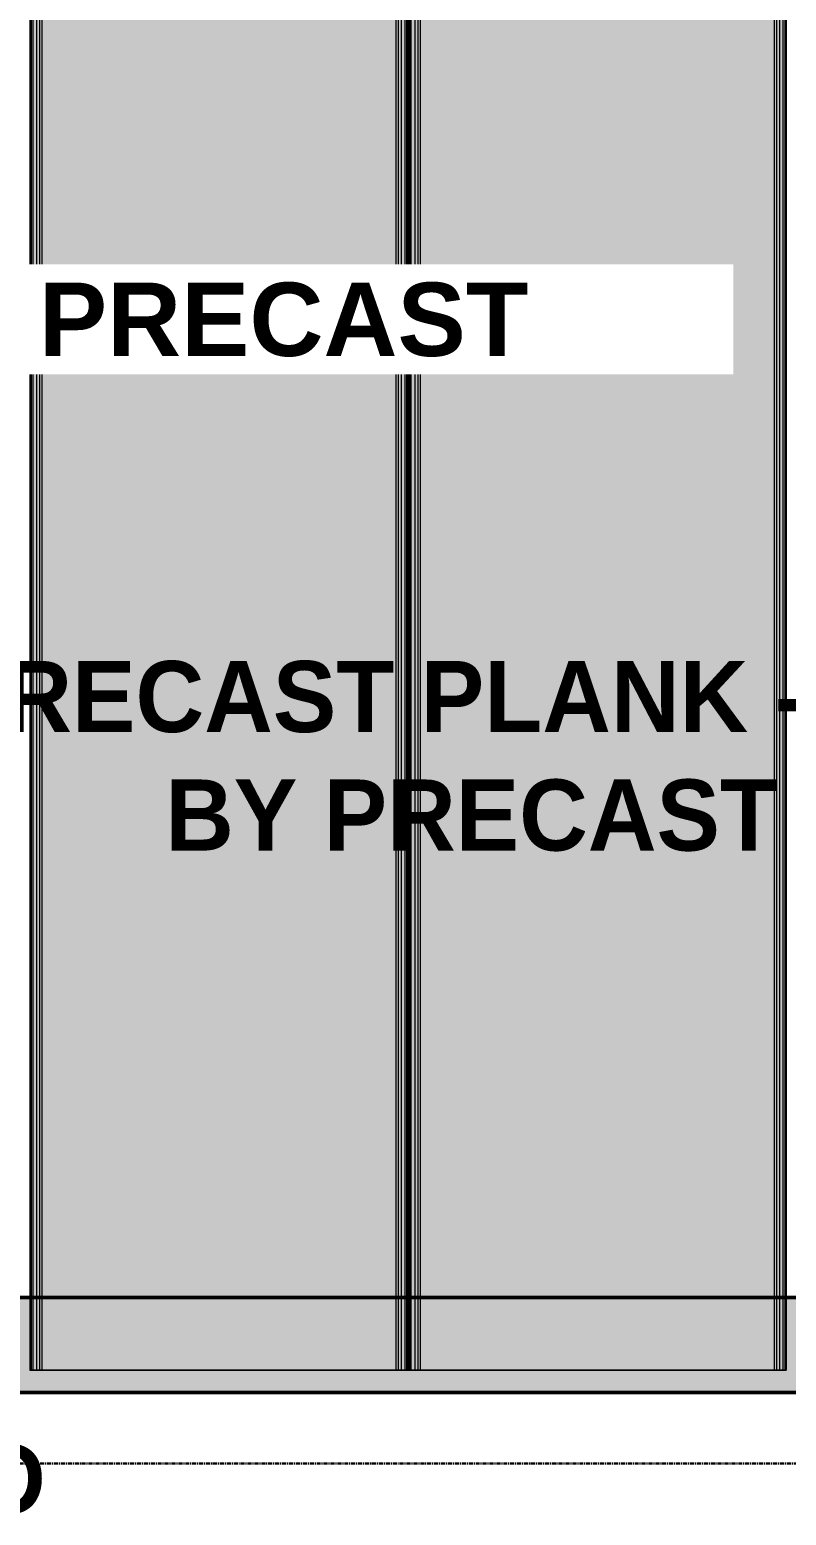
# Model space of a CAD drawing. Header units: inches. Extents: x -4126 to 627, y 9773 to 12338.
# Drawn here: x -1140.3 to -1044.5, y 11528.6 to 11716.7 of the extents above; entities that cross this region are included whole.
import ezdxf

# ---------------------------------------------------------------- set-up
doc = ezdxf.new("R2010")
doc.units = ezdxf.units.IN
doc.header["$MEASUREMENT"] = 0
doc.linetypes.add('Grid Line 1_2_', pattern=[0.875, 0.5, -0.125, 0.125, -0.125])
for name, color, linetype, lineweight in [('A-ANNO-IDEN', 131, 'Continuous', 30), ('G-ANNO-DIMS', 111, 'Continuous', 9), ('S-BEAM', 12, 'Continuous', 9), ('S-BEAM-IDEN', 2, 'Continuous', 30), ('S-FNDN', 32, 'Continuous', 13), ('S-GRID', 1, 'Continuous', 9)]:
    doc.layers.add(name, color=color, linetype=linetype, lineweight=lineweight)
doc.styles.add('Arial_B', font='arialbd.ttf', dxfattribs={"height": 9.285714})
doc.styles.add('Century Gothic_B', font='', dxfattribs={"height": 9})
doc.styles.get('Century Gothic_B').set_extended_font_data('Century Gothic', bold=True)

# ---------------------------------------------------------------- blocks, each defined once
blk = doc.blocks.new('034100 - Precast Structural Concrete - Solid Plank - 12_-1863286-FRAMING PLAN - 2ND FLOOR AT RAMP')
at = {"layer": 'S-BEAM', "transparency": 33554483}
h = blk.add_hatch(color=256, dxfattribs=at)
h.paths.add_polyline_path([(236, 23.9), (226.8, 23.9), (226.8, 23.52), (236, 23.52)], flags=0)
h.paths.add_polyline_path([(7.8, 23.9), (0, 23.9), (0, 23.52), (7.8, 23.52)], flags=0)
h = blk.add_hatch(color=256, dxfattribs=at)
h.paths.add_polyline_path([(236, -23.52), (236, 23.52), (226.8, 23.52), (226.8, -23.52)], flags=0)
h.paths.add_polyline_path([(7.8, 23.52), (0, 23.52), (0, -23.52), (7.8, -23.52), (7.8, 15.24)], flags=0)
h = blk.add_hatch(color=256, dxfattribs=at)
h.paths.add_polyline_path([(236, 23.09), (226.8, 23.09), (226.8, 22.7), (236, 22.7)], flags=0)
h.paths.add_polyline_path([(7.8, 23.09), (0, 23.09), (0, 22.7), (7.8, 22.7)], flags=0)
for points in [[(226.8, 23.52), (226.8, 23.9), (7.8, 23.9), (7.8, 23.52), (97.81, 23.52)], [(226.8, -23.52), (226.8, 23.52), (7.8, 23.52), (7.8, -23.52), (178.84, -23.52)], [(226.8, 22.7), (226.8, 23.09), (7.8, 23.09), (7.8, 22.7), (97.81, 22.7)], [(226.8, 23.9), (226.8, 23.94), (97.81, 23.9)], [(226.8, -23.09), (226.8, -22.7), (7.8, -22.7), (7.8, -23.09), (178.84, -23.09)], [(226.8, -23.9), (226.8, -23.52), (7.8, -23.52), (7.8, -23.9), (178.84, -23.9)], [(226.8, -23.94), (226.8, -23.9), (178.84, -23.94)]]:
    blk.add_hatch(color=256, dxfattribs=at).paths.add_polyline_path(points, flags=0)
h = blk.add_hatch(color=256, dxfattribs=at)
h.paths.add_polyline_path([(236, -22.7), (226.8, -22.7), (226.8, -23.09), (236, -23.09)], flags=0)
h.paths.add_polyline_path([(7.8, -22.7), (0, -22.7), (0, -23.09), (7.8, -23.09)], flags=0)
h = blk.add_hatch(color=256, dxfattribs=at)
h.paths.add_polyline_path([(236, -23.52), (226.8, -23.52), (226.8, -23.9), (236, -23.9)], flags=0)
h.paths.add_polyline_path([(7.8, -23.52), (0, -23.52), (0, -23.9), (7.8, -23.9)], flags=0)
at = {"layer": 'S-BEAM'}
for p, q in [((7.8, 23.94), (226.8, 23.94)), ((7.8, 23.9), (226.8, 23.9)), ((7.8, 23.76), (226.8, 23.76)), ((7.8, 23.76), (226.8, 23.76)), ((7.8, 23.52), (226.8, 23.52)), ((7.8, 23.09), (226.8, 23.09)), ((7.8, 23.09), (226.8, 23.09)), ((7.8, 22.7), (226.8, 22.7)), ((226.8, 23.94), (236, 23.94)), ((226.8, 23.9), (236, 23.9)), ((226.8, 23.76), (236, 23.76)), ((226.8, 23.76), (236, 23.76)), ((226.8, 23.52), (236, 23.52)), ((226.8, 23.09), (236, 23.09)), ((226.8, 23.09), (236, 23.09)), ((226.8, 22.7), (236, 22.7)), ((236, 23.9), (236, 23.94)), ((236, 23.52), (236, 23.9)), ((236, 23.9), (236, 23.76)), ((236, 23.76), (236, 23.52)), ((236, -23.52), (236, 23.52)), ((236, 23.52), (236, 22.7)), ((236, 22.7), (236, 23.09)), ((236, 23.09), (236, 22.7)), ((236, 22.7), (236, 22.4)), ((7.8, 22.4), (226.8, 22.4)), ((226.8, 22.4), (236, 22.4)), ((236, 22.4), (236, -22.4)), ((7.8, -22.4), (226.8, -22.4)), ((226.8, -22.4), (236, -22.4)), ((236, -22.4), (236, -22.7)), ((7.8, -22.7), (226.8, -22.7)), ((7.8, -23.09), (226.8, -23.09)), ((7.8, -23.09), (226.8, -23.09)), ((226.8, -23.52), (7.8, -23.52)), ((226.8, -23.76), (7.8, -23.76)), ((7.8, -23.76), (226.8, -23.76)), ((7.8, -23.9), (226.8, -23.9)), ((7.8, -23.94), (226.8, -23.94)), ((226.8, -22.7), (236, -22.7)), ((226.8, -23.09), (236, -23.09)), ((226.8, -23.09), (236, -23.09)), ((236, -23.52), (226.8, -23.52)), ((236, -23.76), (226.8, -23.76)), ((226.8, -23.76), (236, -23.76)), ((226.8, -23.9), (236, -23.9)), ((226.8, -23.94), (236, -23.94)), ((236, -22.7), (236, -23.09)), ((236, -23.09), (236, -22.7)), ((236, -22.7), (236, -23.52)), ((236, -23.52), (236, -23.76)), ((236, -23.9), (236, -23.52)), ((236, -23.76), (236, -23.9)), ((236, -23.94), (236, -23.9))]:
    blk.add_line(p, q, dxfattribs=at)
blk = doc.blocks.new('034100 - Precast Structural Concrete - Solid Plank - 12_-V227-FRAMING PLAN - 2ND FLOOR AT RAMP')
at = {"layer": 'S-BEAM', "transparency": 33554483}
h = blk.add_hatch(color=256, dxfattribs=at)
h.paths.add_polyline_path([(236, 23.9), (226.8, 23.9), (226.8, 23.52), (236, 23.52)], flags=0)
h.paths.add_polyline_path([(7.8, 23.9), (0, 23.9), (0, 23.52), (7.8, 23.52)], flags=0)
h = blk.add_hatch(color=256, dxfattribs=at)
h.paths.add_polyline_path([(236, -23.52), (236, 23.52), (226.8, 23.52), (226.8, -23.52)], flags=0)
h.paths.add_polyline_path([(7.8, 23.52), (0, 23.52), (0, -23.52), (7.8, -23.52)], flags=0)
h = blk.add_hatch(color=256, dxfattribs=at)
h.paths.add_polyline_path([(236, 23.09), (226.8, 23.09), (226.8, 22.7), (236, 22.7)], flags=0)
h.paths.add_polyline_path([(7.8, 23.09), (0, 23.09), (0, 22.7), (7.8, 22.7)], flags=0)
for points in [[(226.8, 23.52), (226.8, 23.9), (7.8, 23.9), (7.8, 23.52), (97.81, 23.52)], [(226.8, -23.52), (226.8, 23.52), (7.8, 23.52), (7.8, -23.52), (97.81, -23.52)], [(226.8, 22.7), (226.8, 23.09), (7.8, 23.09), (7.8, 22.7), (97.81, 22.7)], [(226.8, 23.9), (226.8, 23.94), (97.81, 23.9)], [(226.8, -23.09), (226.8, -22.7), (7.8, -22.7), (7.8, -23.09), (97.81, -23.09)], [(226.8, -23.9), (226.8, -23.52), (7.8, -23.52), (7.8, -23.9), (97.81, -23.9)], [(226.8, -23.94), (226.8, -23.9), (97.81, -23.94)]]:
    blk.add_hatch(color=256, dxfattribs=at).paths.add_polyline_path(points, flags=0)
h = blk.add_hatch(color=256, dxfattribs=at)
h.paths.add_polyline_path([(236, -22.7), (226.8, -22.7), (226.8, -23.09), (236, -23.09)], flags=0)
h.paths.add_polyline_path([(7.8, -22.7), (0, -22.7), (0, -23.09), (7.8, -23.09)], flags=0)
h = blk.add_hatch(color=256, dxfattribs=at)
h.paths.add_polyline_path([(236, -23.52), (226.8, -23.52), (226.8, -23.9), (236, -23.9)], flags=0)
h.paths.add_polyline_path([(7.8, -23.52), (0, -23.52), (0, -23.9), (7.8, -23.9)], flags=0)
at = {"layer": 'S-BEAM'}
for p, q in [((7.8, 23.94), (226.8, 23.94)), ((7.8, 23.9), (226.8, 23.9)), ((7.8, 23.76), (226.8, 23.76)), ((7.8, 23.76), (226.8, 23.76)), ((7.8, 23.52), (226.8, 23.52)), ((7.8, 23.09), (226.8, 23.09)), ((7.8, 23.09), (226.8, 23.09)), ((7.8, 22.7), (226.8, 22.7)), ((226.8, 23.94), (236, 23.94)), ((226.8, 23.9), (236, 23.9)), ((226.8, 23.76), (236, 23.76)), ((226.8, 23.76), (236, 23.76)), ((226.8, 23.52), (236, 23.52)), ((226.8, 23.09), (236, 23.09)), ((226.8, 23.09), (236, 23.09)), ((226.8, 22.7), (236, 22.7)), ((236, 23.9), (236, 23.94)), ((236, 23.52), (236, 23.9)), ((236, 23.9), (236, 23.76)), ((236, 23.76), (236, 23.52)), ((236, -23.52), (236, 23.52)), ((236, 23.52), (236, 22.7)), ((236, 22.7), (236, 23.09)), ((236, 23.09), (236, 22.7)), ((236, 22.7), (236, 22.4)), ((7.8, 22.4), (226.8, 22.4)), ((226.8, 22.4), (236, 22.4)), ((236, 22.4), (236, -22.4)), ((7.8, -22.4), (226.8, -22.4)), ((226.8, -22.4), (236, -22.4)), ((236, -22.4), (236, -22.7)), ((7.8, -22.7), (226.8, -22.7)), ((7.8, -23.09), (226.8, -23.09)), ((7.8, -23.09), (226.8, -23.09)), ((226.8, -23.52), (7.8, -23.52)), ((226.8, -23.76), (7.8, -23.76)), ((7.8, -23.76), (226.8, -23.76)), ((7.8, -23.9), (226.8, -23.9)), ((7.8, -23.94), (226.8, -23.94)), ((226.8, -22.7), (236, -22.7)), ((226.8, -23.09), (236, -23.09)), ((226.8, -23.09), (236, -23.09)), ((236, -23.52), (226.8, -23.52)), ((236, -23.76), (226.8, -23.76)), ((226.8, -23.76), (236, -23.76)), ((226.8, -23.9), (236, -23.9)), ((226.8, -23.94), (236, -23.94)), ((236, -22.7), (236, -23.09)), ((236, -23.09), (236, -22.7)), ((236, -22.7), (236, -23.52)), ((236, -23.52), (236, -23.76)), ((236, -23.9), (236, -23.52)), ((236, -23.76), (236, -23.9)), ((236, -23.94), (236, -23.9))]:
    blk.add_line(p, q, dxfattribs=at)

msp = doc.modelspace()

# ---------------------------------------------------------------- hatches: boundary and pattern name
at = {"layer": 'S-FNDN', "transparency": 33554483}
msp.add_hatch(color=256, dxfattribs=at).paths.add_polyline_path([(-1012.6, 11544.189), (-1012.6, 11556.189), (-1242.6, 11556.189), (-1242.6, 11544.189), (-1101.098, 11544.189)], flags=0)

# ---------------------------------------------------------------- linework, layer by layer
at = {"layer": 'S-FNDN', "lineweight": 50}
for p, q in [((-1242.6, 11556.189), (-898.6, 11556.189)), ((-908.6, 11544.189), (-1242.6, 11544.189))]:
    msp.add_line(p, q, dxfattribs=at)
at = {"layer": 'S-GRID', "linetype": 'Grid Line 1_2_', "lineweight": 30}
msp.add_line((627.297, 11535.189), (-1400.408, 11535.189), dxfattribs=at)

# ---------------------------------------------------------------- block references
at = {"layer": 'S-BEAM', "rotation": 270.0000000000009}
for name, p in [('034100 - Precast Structural Concrete - Solid Plank - 12_-1863286-FRAMING PLAN - 2ND FLOOR AT RAMP', (-1116.336, 11782.989)), ('034100 - Precast Structural Concrete - Solid Plank - 12_-V227-FRAMING PLAN - 2ND FLOOR AT RAMP', (-1068.454, 11782.989))]:
    msp.add_blockref(name, p, dxfattribs=at)

# ---------------------------------------------------------------- texts
at = {"layer": 'A-ANNO-IDEN', "lineweight": 9, "char_height": 9, "attachment_point": 1, "style": 'Century Gothic_B'}
for s, insert, width in [('PRECAST PLANK - SIZE/LAYOUT', (-1151.63, 11636.787), 224.22), ('BY PRECAST SUPPLIER', (-1123.13, 11621.787), 155.439)]:
    msp.add_mtext(s, dxfattribs=dict(at, insert=insert, width=width))
at = {"layer": 'S-BEAM-IDEN', "lineweight": 9, "insert": (-1231.844, 11537.766), "char_height": 9, "width": 106.05, "attachment_point": 1, "style": 'Century Gothic_B'}
msp.add_mtext('BEAM SIZE TBD', dxfattribs=at)

# ---------------------------------------------------------------- next in the draw order: texts
at = {"layer": 'G-ANNO-DIMS', "insert": (-1223.325, 11684.685), "char_height": 9.28571, "width": 169.79742, "attachment_point": 1, "line_spacing_factor": 0.941778, "style": 'Arial_B', "bg_fill": 3, "box_fill_scale": 1.25, "bg_fill_color": 256, "bg_fill_true_color": 13158600, "bg_fill_transparency": 0}
msp.add_mtext('10\' - 0" - B.O. PRECAST', dxfattribs=at)

doc.saveas('drawing.dxf')
